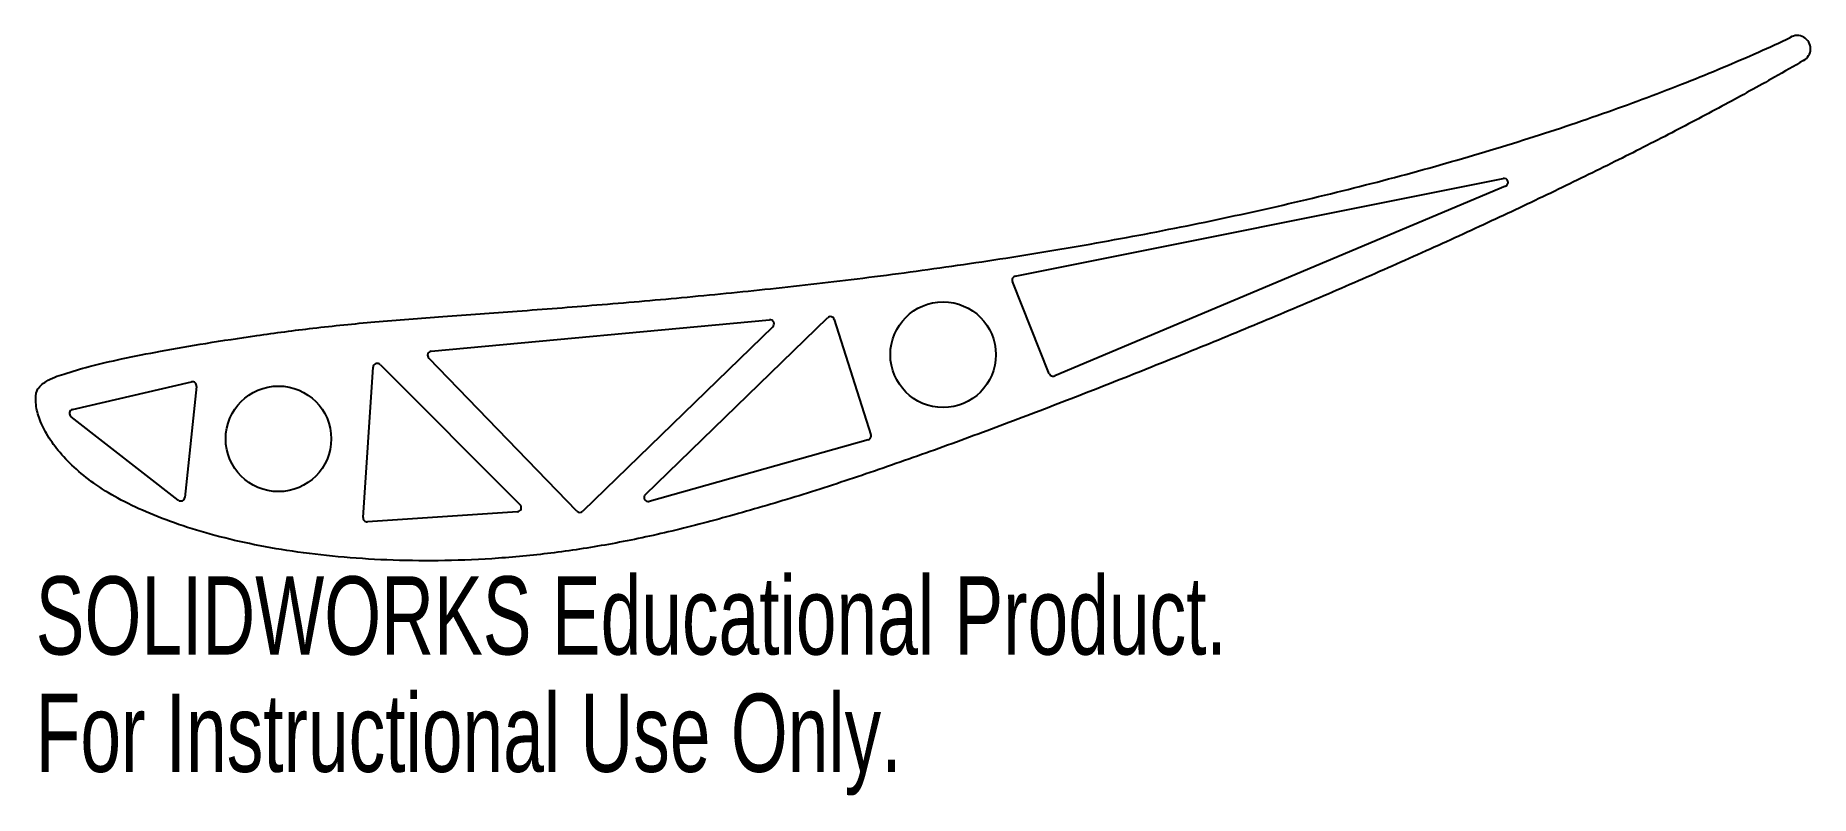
# Model space of a CAD drawing. Header units: inches. Extents: x -50.56 to -46.24, y 3.05 to 4.9.
import ezdxf

# ---------------------------------------------------------------- set-up
doc = ezdxf.new("R2010")
doc.units = ezdxf.units.IN
doc.header["$MEASUREMENT"] = 0
doc.styles.add('SLDTEXTSTYLE0', font='TXT', dxfattribs={"width": 0.7})

msp = doc.modelspace()

# ---------------------------------------------------------------- linework, layer by layer
at = {"color": 7, "linetype": 'Continuous', "lineweight": 25}
for p, q in [((-48.1741, 4.3139), (-46.9862, 4.5515)), ((-46.9803, 4.5324), (-48.0781, 4.0709)), ((-48.0913, 4.0763), (-48.1814, 4.3004)), ((-49.5964, 4.1311), (-48.7726, 4.2077)), ((-49.0752, 3.7824), (-48.6316, 4.2126)), ((-48.6151, 4.2084), (-48.5257, 3.9278)), ((-48.7647, 4.1906), (-49.2276, 3.7417)), ((-49.2417, 3.742), (-49.6026, 4.1141)), ((-49.7628, 3.7266), (-49.7383, 4.0922)), ((-49.7213, 4.0986), (-49.3802, 3.7575)), ((-50.47, 3.9894), (-50.1803, 4.0562)), ((-50.1681, 4.0454), (-50.1965, 3.7754)), ((-50.2126, 3.7686), (-50.4738, 3.9717)), ((-48.5326, 3.9151), (-49.0655, 3.7656)), ((-49.3866, 3.7405), (-49.7521, 3.716))]:
    msp.add_line(p, q, dxfattribs=at)
for centre in [(-48.35, 4.1226), (-49.9687, 3.9179)]:
    msp.add_circle(centre, 0.1285, dxfattribs=at)
for centre, radius, start, end in [((-46.2699, 4.8669), 0.0324, 298.7166, 121.3817), ((-46.9842, 4.5416), 0.01, 292.8047, 101.3072), ((-48.1721, 4.3041), 0.01, 101.3072, 201.9117), ((-48.7717, 4.1977), 0.01, 314.1174, 95.3161), ((-48.6246, 4.2054), 0.01, 17.6625, 134.1174), ((-49.5955, 4.1211), 0.01, 95.3161, 224.1174), ((-49.7283, 4.0915), 0.01, 45, 176.167), ((-48.082, 4.0801), 0.01, 201.9117, 292.8047), ((-50.1781, 4.0465), 0.01, 353.9902, 102.9946), ((-50.4677, 3.9796), 0.01, 102.9946, 232.1242), ((-48.5353, 3.9248), 0.01, 285.6743, 17.6625), ((-50.2065, 3.7765), 0.01, 232.1242, 353.9902), ((-49.0682, 3.7752), 0.01, 134.1174, 285.6743), ((-49.7528, 3.726), 0.01, 176.167, 273.833), ((-49.3873, 3.7505), 0.01, 273.833, 45), ((-49.2346, 3.7489), 0.01, 224.1174, 314.1174)]:
    msp.add_arc(centre, radius, start, end, dxfattribs=at)
msp.add_open_spline([(-46.2543, 4.8385), (-46.2778, 4.8248), (-46.3411, 4.7885), (-46.448, 4.7296), (-46.5777, 4.6611), (-46.7161, 4.5909), (-46.8623, 4.5193), (-47.0156, 4.4469), (-47.175, 4.374), (-47.3396, 4.3014), (-47.5082, 4.2291), (-47.6798, 4.1578), (-47.8532, 4.0878), (-48.0268, 4.0194), (-48.1993, 3.9534), (-48.3694, 3.8907), (-48.536, 3.8324), (-48.6984, 3.7794), (-48.856, 3.7331), (-49.0076, 3.6929), (-49.1538, 3.6616), (-49.2949, 3.6398), (-49.4309, 3.6261), (-49.562, 3.6205), (-49.6876, 3.6214), (-49.807, 3.6285), (-49.9195, 3.641), (-50.0246, 3.6588), (-50.1216, 3.6812), (-50.2099, 3.7078), (-50.2889, 3.7381), (-50.3582, 3.771), (-50.4173, 3.8073), (-50.4658, 3.8467), (-50.5047, 3.8872), (-50.5335, 3.9279), (-50.5527, 3.9674), (-50.5606, 4.003), (-50.5602, 4.0378), (-50.5308, 4.0629), (-50.486, 4.0773), (-50.4246, 4.0961), (-50.3457, 4.1137), (-50.251, 4.1325), (-50.1412, 4.1513), (-50.0175, 4.1701), (-49.8804, 4.1885), (-49.7291, 4.2034), (-49.5633, 4.2156), (-49.3829, 4.2289), (-49.189, 4.2438), (-48.9832, 4.2615), (-48.7674, 4.2829), (-48.5433, 4.3087), (-48.3131, 4.3396), (-48.0792, 4.3759), (-47.8439, 4.4181), (-47.6097, 4.4661), (-47.3791, 4.5198), (-47.1547, 4.579), (-46.9391, 4.643), (-46.7347, 4.7111), (-46.5439, 4.7824), (-46.3962, 4.8441), (-46.3125, 4.8823), (-46.2867, 4.8945)], degree=3, knots=[0.0662059, 0.0662059, 0.0662059, 0.0662059, 0.0739893, 0.0871182, 0.101145, 0.1159906, 0.1315704, 0.1477884, 0.1645509, 0.1817579, 0.199312, 0.2170951, 0.2349902, 0.2528569, 0.2705406, 0.2878868, 0.3047734, 0.3211014, 0.3368061, 0.3518, 0.3660311, 0.3796157, 0.392653, 0.4051704, 0.4171719, 0.4286035, 0.439419, 0.4495966, 0.4591021, 0.4679079, 0.4759883, 0.483309, 0.4898745, 0.4958032, 0.5011494, 0.5059031, 0.5100468, 0.5135793, 0.5164469, 0.5193501, 0.5238234, 0.5299738, 0.5377157, 0.5469678, 0.5576374, 0.5696205, 0.5828041, 0.597247, 0.613135, 0.6304436, 0.6490561, 0.6688223, 0.689595, 0.7111897, 0.7334267, 0.7560941, 0.7789886, 0.8018897, 0.8245666, 0.8467923, 0.8683383, 0.8889782, 0.908492, 0.9266588, 0.9348285, 0.9348285, 0.9348285, 0.9348285], dxfattribs=at)

# ---------------------------------------------------------------- texts
at = {"color": 7, "linetype": 'Continuous', "char_height": 0.1903, "attachment_point": 1, "style": 'SLDTEXTSTYLE0'}
for s, insert in [('SOLIDWORKS Educational Product.', (-50.5599, 3.5832)), ('For Instructional Use Only.', (-50.5599, 3.2977))]:
    msp.add_mtext(s, dxfattribs=dict(at, insert=insert))

doc.saveas('drawing.dxf')
